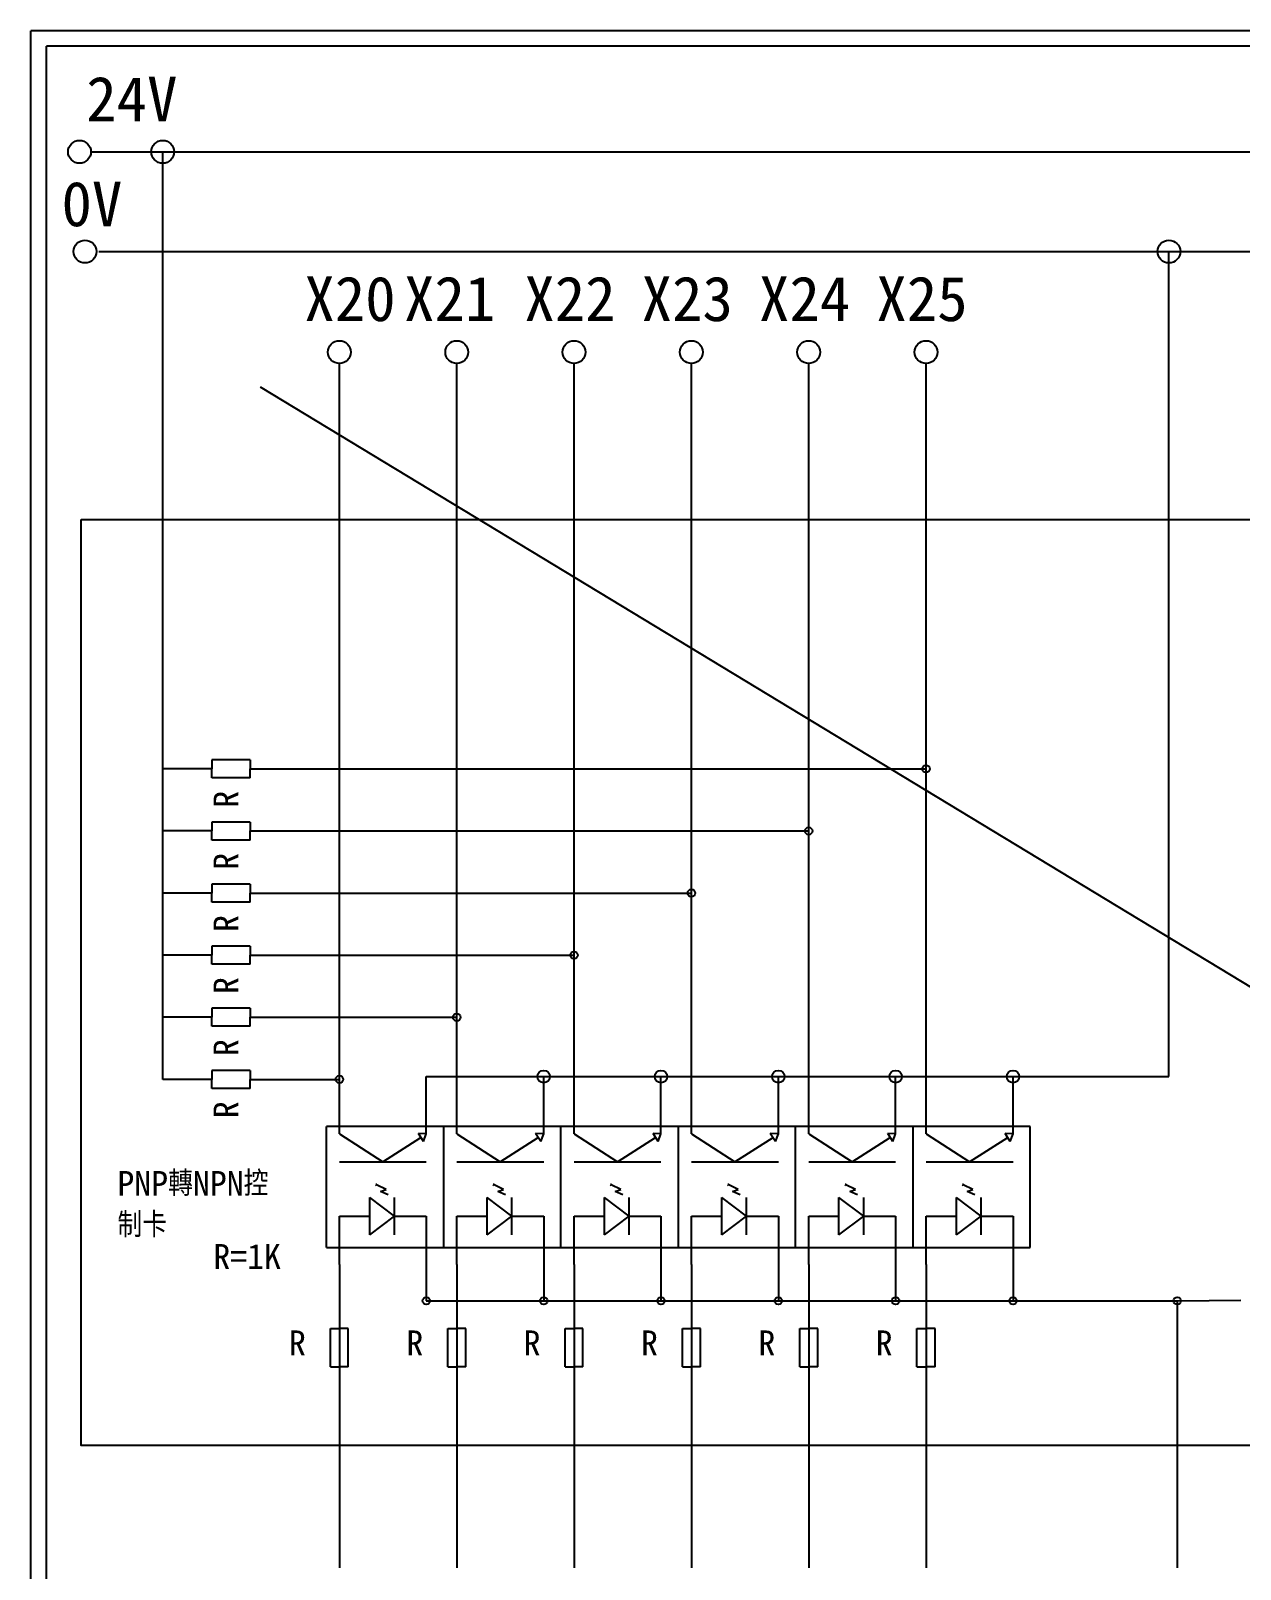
# Model space of a CAD drawing. Extents: x 627 to 914, y 3 to 207.
# Drawn here: x 627.2 to 724.6, y 83.1 to 207 of the extents above; entities that cross this region are included whole.
import ezdxf

# ---------------------------------------------------------------- set-up
doc = ezdxf.new("R2010")
doc.units = 0
doc.layers.get('0').update_dxf_attribs({"linetype": 'CONTINUOUS'})
doc.layers.add('圖框層', color=7, linetype='CONTINUOUS')
doc.layers.add('標尺寸層', color=3, linetype='CONTINUOUS')
doc.styles.add('STSL', font='KAIU.TTF')

msp = doc.modelspace()

# ---------------------------------------------------------------- linework, layer by layer
at = {"layer": '圖框層', "color": 0}
for p, q in [((914.2, 206.97), (627.2, 206.97)), ((627.2, 3), (627.2, 206.97)), ((912.95, 205.72), (628.45, 205.72)), ((628.45, 4.25), (628.45, 205.72))]:
    msp.add_line(p, q, dxfattribs=at)
at = {"layer": '標尺寸層', "color": 0}
for p, q in [((632.04, 197.22), (909.63, 197.22)), ((637.82, 122.53), (637.82, 197.22)), ((632.68, 189.19), (910.55, 189.19)), ((718.82, 122.75), (718.82, 189.19)), ((652.04, 119.75), (652.04, 180.17)), ((661.49, 119.75), (661.49, 180.17)), ((670.93, 119.75), (670.93, 180.17)), ((680.38, 119.75), (680.38, 180.17)), ((689.82, 119.75), (689.82, 180.17)), ((699.27, 119.75), (699.27, 180.17)), ((641.76, 147.53), (637.82, 147.53)), ((641.76, 148.25), (641.76, 147.53)), ((644.86, 148.25), (641.76, 148.25)), ((641.76, 146.8), (641.76, 147.53)), ((644.86, 148.25), (644.86, 147.53)), ((644.86, 146.8), (644.86, 147.53)), ((644.86, 147.53), (699.27, 147.53)), ((644.86, 146.8), (641.76, 146.8)), ((641.76, 142.53), (637.82, 142.53)), ((641.76, 143.25), (641.76, 142.53)), ((644.86, 143.25), (641.76, 143.25)), ((641.76, 141.8), (641.76, 142.53)), ((644.86, 143.25), (644.86, 142.53)), ((644.86, 141.8), (644.86, 142.53)), ((644.86, 142.53), (689.82, 142.53)), ((644.86, 141.8), (641.76, 141.8)), ((641.76, 137.53), (637.82, 137.53)), ((641.76, 138.25), (641.76, 137.53)), ((644.86, 138.25), (641.76, 138.25)), ((641.76, 136.8), (641.76, 137.53)), ((644.86, 138.25), (644.86, 137.53)), ((644.86, 136.8), (644.86, 137.53)), ((644.86, 137.53), (680.38, 137.53)), ((644.86, 136.8), (641.76, 136.8)), ((641.76, 133.25), (641.76, 132.53)), ((644.86, 133.25), (641.76, 133.25)), ((644.86, 133.25), (644.86, 132.53)), ((641.76, 132.53), (637.82, 132.53)), ((641.76, 131.8), (641.76, 132.53)), ((644.86, 131.8), (641.76, 131.8)), ((644.86, 131.8), (644.86, 132.53)), ((644.86, 132.53), (670.93, 132.53)), ((641.76, 128.25), (641.76, 127.53)), ((644.86, 128.25), (641.76, 128.25)), ((644.86, 128.25), (644.86, 127.53)), ((641.76, 127.53), (637.82, 127.53)), ((641.76, 126.8), (641.76, 127.53)), ((644.86, 126.8), (641.76, 126.8)), ((644.86, 126.8), (644.86, 127.53)), ((644.86, 127.53), (661.49, 127.53)), ((641.76, 123.25), (641.76, 122.53)), ((644.86, 123.25), (641.76, 123.25)), ((644.86, 123.25), (644.86, 122.53)), ((659.04, 119.75), (659.04, 122.75)), ((659.04, 122.75), (718.82, 122.75)), ((668.49, 119.75), (668.49, 122.75)), ((677.93, 119.75), (677.93, 122.75)), ((687.38, 119.75), (687.38, 122.75)), ((696.82, 119.75), (696.82, 122.75)), ((706.27, 119.75), (706.27, 122.75)), ((641.76, 122.53), (637.82, 122.53)), ((641.76, 121.8), (641.76, 122.53)), ((644.86, 121.8), (641.76, 121.8)), ((644.86, 121.8), (644.86, 122.53)), ((644.86, 122.53), (652.04, 122.53)), ((652.04, 118.13), (652.04, 119.75)), ((659.04, 118.13), (659.04, 119.75)), ((661.49, 118.13), (661.49, 119.75)), ((668.49, 118.13), (668.49, 119.75)), ((670.93, 118.13), (670.93, 119.75)), ((677.93, 118.13), (677.93, 119.75)), ((680.38, 118.13), (680.38, 119.75)), ((687.38, 118.13), (687.38, 119.75)), ((689.82, 118.13), (689.82, 119.75)), ((696.82, 118.13), (696.82, 119.75)), ((699.27, 118.13), (699.27, 119.75)), ((706.27, 118.13), (706.27, 119.75)), ((660.44, 118.73), (650.99, 118.73)), ((650.99, 108.99), (650.99, 118.73)), ((652.04, 118.13), (655.54, 115.88)), ((655.54, 115.88), (658.61, 117.86)), ((658.82, 117.53), (658.4, 118.18)), ((659.04, 118.13), (658.4, 118.18)), ((658.82, 117.53), (659.04, 118.13)), ((660.44, 108.99), (660.44, 118.73)), ((669.88, 118.73), (660.44, 118.73)), ((660.44, 108.99), (660.44, 118.73)), ((661.49, 118.13), (664.99, 115.88)), ((664.99, 115.88), (668.05, 117.86)), ((668.26, 117.53), (667.84, 118.18)), ((668.49, 118.13), (667.84, 118.18)), ((668.26, 117.53), (668.49, 118.13)), ((669.88, 108.99), (669.88, 118.73)), ((679.33, 118.73), (669.88, 118.73)), ((669.88, 108.99), (669.88, 118.73)), ((670.93, 118.13), (674.43, 115.88)), ((674.43, 115.88), (677.5, 117.86)), ((677.71, 117.53), (677.29, 118.18)), ((677.93, 118.13), (677.29, 118.18)), ((677.71, 117.53), (677.93, 118.13)), ((679.33, 108.99), (679.33, 118.73)), ((688.77, 118.73), (679.33, 118.73)), ((679.33, 108.99), (679.33, 118.73)), ((680.38, 118.13), (683.88, 115.88)), ((683.88, 115.88), (686.95, 117.86)), ((687.16, 117.53), (686.73, 118.18)), ((687.38, 118.13), (686.73, 118.18)), ((687.16, 117.53), (687.38, 118.13)), ((688.77, 108.99), (688.77, 118.73)), ((698.22, 118.73), (688.77, 118.73)), ((688.77, 108.99), (688.77, 118.73)), ((689.82, 118.13), (693.32, 115.88)), ((693.32, 115.88), (696.39, 117.86)), ((696.6, 117.53), (696.18, 118.18)), ((696.82, 118.13), (696.18, 118.18)), ((696.6, 117.53), (696.82, 118.13)), ((698.22, 108.99), (698.22, 118.73)), ((707.66, 118.73), (698.22, 118.73)), ((698.22, 108.99), (698.22, 118.73)), ((699.27, 118.13), (702.77, 115.88)), ((702.77, 115.88), (705.84, 117.86)), ((706.05, 117.53), (705.63, 118.18)), ((706.27, 118.13), (705.63, 118.18)), ((706.05, 117.53), (706.27, 118.13)), ((707.66, 108.99), (707.66, 118.73)), ((707.66, 108.99), (707.66, 118.73)), ((652.04, 115.88), (659.04, 115.88)), ((661.49, 115.88), (668.49, 115.88)), ((670.93, 115.88), (677.93, 115.88)), ((680.38, 115.88), (687.38, 115.88)), ((689.82, 115.88), (696.82, 115.88)), ((699.27, 115.88), (706.27, 115.88)), ((655.06, 114.07), (654.98, 114.06)), ((654.98, 114.06), (655.02, 113.99)), ((655.06, 114.07), (655.02, 113.99)), ((655.81, 113.67), (655.04, 114.03)), ((664.51, 114.07), (664.42, 114.06)), ((664.42, 114.06), (664.47, 113.99)), ((664.51, 114.07), (664.47, 113.99)), ((665.26, 113.67), (664.49, 114.03)), ((673.95, 114.07), (673.87, 114.06)), ((673.87, 114.06), (673.91, 113.99)), ((673.95, 114.07), (673.91, 113.99)), ((674.7, 113.67), (673.93, 114.03)), ((683.4, 114.07), (683.31, 114.06)), ((683.31, 114.06), (683.36, 113.99)), ((683.4, 114.07), (683.36, 113.99)), ((684.15, 113.67), (683.38, 114.03)), ((692.84, 114.07), (692.76, 114.06)), ((692.76, 114.06), (692.8, 113.99)), ((692.84, 114.07), (692.8, 113.99)), ((693.59, 113.67), (692.82, 114.03)), ((702.29, 114.07), (702.21, 114.06)), ((702.21, 114.06), (702.25, 113.99)), ((702.29, 114.07), (702.25, 113.99)), ((703.04, 113.67), (702.27, 114.03)), ((654.48, 110.01), (654.48, 113.01)), ((656.48, 111.51), (654.48, 113.01)), ((655.36, 113.51), (655.81, 113.67)), ((655.97, 113.22), (655.36, 113.51)), ((656.48, 110.01), (656.48, 113.01)), ((663.93, 110.01), (663.93, 113.01)), ((665.93, 111.51), (663.93, 113.01)), ((664.8, 113.51), (665.26, 113.67)), ((665.42, 113.22), (664.8, 113.51)), ((665.93, 110.01), (665.93, 113.01)), ((673.37, 110.01), (673.37, 113.01)), ((675.37, 111.51), (673.37, 113.01)), ((674.25, 113.51), (674.7, 113.67)), ((674.86, 113.22), (674.25, 113.51)), ((675.37, 110.01), (675.37, 113.01)), ((682.82, 110.01), (682.82, 113.01)), ((684.82, 111.51), (682.82, 113.01)), ((683.7, 113.51), (684.15, 113.67)), ((684.31, 113.22), (683.7, 113.51)), ((684.82, 110.01), (684.82, 113.01)), ((692.26, 110.01), (692.26, 113.01)), ((694.26, 111.51), (692.26, 113.01)), ((693.14, 113.51), (693.59, 113.67)), ((693.75, 113.22), (693.14, 113.51)), ((694.26, 110.01), (694.26, 113.01)), ((701.71, 110.01), (701.71, 113.01)), ((703.71, 111.51), (701.71, 113.01)), ((702.59, 113.51), (703.04, 113.67)), ((703.2, 113.22), (702.59, 113.51)), ((703.71, 110.01), (703.71, 113.01)), ((652.04, 107.63), (652.04, 111.51)), ((652.04, 111.51), (654.48, 111.51)), ((654.48, 110.01), (656.48, 111.51)), ((656.48, 111.51), (659.04, 111.51)), ((659.04, 111.51), (659.04, 107.63)), ((661.49, 107.63), (661.49, 111.51)), ((661.49, 111.51), (663.93, 111.51)), ((663.93, 110.01), (665.93, 111.51)), ((665.93, 111.51), (668.49, 111.51)), ((668.49, 111.51), (668.49, 107.63)), ((670.93, 107.63), (670.93, 111.51)), ((670.93, 111.51), (673.37, 111.51)), ((673.37, 110.01), (675.37, 111.51)), ((675.37, 111.51), (677.93, 111.51)), ((677.93, 111.51), (677.93, 107.63)), ((680.38, 107.63), (680.38, 111.51)), ((680.38, 111.51), (682.82, 111.51)), ((682.82, 110.01), (684.82, 111.51)), ((684.82, 111.51), (687.38, 111.51)), ((687.38, 111.51), (687.38, 107.63)), ((689.82, 107.63), (689.82, 111.51)), ((689.82, 111.51), (692.26, 111.51)), ((692.26, 110.01), (694.26, 111.51)), ((694.26, 111.51), (696.82, 111.51)), ((696.82, 111.51), (696.82, 107.63)), ((699.27, 107.63), (699.27, 111.51)), ((699.27, 111.51), (701.71, 111.51)), ((701.71, 110.01), (703.71, 111.51)), ((703.71, 111.51), (706.27, 111.51)), ((706.27, 111.51), (706.27, 107.63)), ((650.99, 108.99), (660.44, 108.99)), ((660.44, 108.99), (669.88, 108.99)), ((669.88, 108.99), (679.33, 108.99)), ((679.33, 108.99), (688.77, 108.99)), ((688.77, 108.99), (698.22, 108.99)), ((698.22, 108.99), (707.66, 108.99)), ((652.04, 107.63), (652.04, 83.18)), ((659.04, 107.63), (659.04, 104.69)), ((661.49, 107.63), (661.49, 83.18)), ((668.49, 107.63), (668.49, 104.69)), ((670.93, 107.63), (670.93, 83.18)), ((677.93, 107.63), (677.93, 104.69)), ((680.38, 107.63), (680.38, 83.18)), ((687.38, 107.63), (687.38, 104.69)), ((689.82, 107.63), (689.82, 83.18)), ((696.82, 107.63), (696.82, 104.69)), ((699.27, 107.63), (699.27, 83.18)), ((706.27, 107.63), (706.27, 104.69)), ((659.04, 104.69), (719.52, 104.69)), ((719.52, 83.18), (719.52, 104.69)), ((651.32, 102.46), (652.04, 102.46)), ((651.32, 99.37), (651.32, 102.46)), ((652.76, 102.46), (652.04, 102.46)), ((652.76, 99.37), (652.76, 102.46)), ((660.76, 102.46), (661.49, 102.46)), ((660.76, 99.37), (660.76, 102.46)), ((662.21, 102.46), (661.49, 102.46)), ((662.21, 99.37), (662.21, 102.46)), ((670.21, 102.46), (670.93, 102.46)), ((670.21, 99.37), (670.21, 102.46)), ((671.65, 102.46), (670.93, 102.46)), ((671.65, 99.37), (671.65, 102.46)), ((679.65, 102.46), (680.38, 102.46)), ((679.65, 99.37), (679.65, 102.46)), ((681.1, 102.46), (680.38, 102.46)), ((681.1, 99.37), (681.1, 102.46)), ((689.1, 102.46), (689.82, 102.46)), ((689.1, 99.37), (689.1, 102.46)), ((690.55, 102.46), (689.82, 102.46)), ((690.55, 99.37), (690.55, 102.46)), ((698.54, 102.46), (699.27, 102.46)), ((698.54, 99.37), (698.54, 102.46)), ((699.99, 102.46), (699.27, 102.46)), ((699.99, 99.37), (699.99, 102.46)), ((651.32, 99.37), (652.04, 99.37)), ((652.76, 99.37), (652.04, 99.37)), ((660.76, 99.37), (661.49, 99.37)), ((662.21, 99.37), (661.49, 99.37)), ((670.21, 99.37), (670.93, 99.37)), ((671.65, 99.37), (670.93, 99.37)), ((679.65, 99.37), (680.38, 99.37)), ((681.1, 99.37), (680.38, 99.37)), ((689.1, 99.37), (689.82, 99.37)), ((690.55, 99.37), (689.82, 99.37)), ((698.54, 99.37), (699.27, 99.37)), ((699.99, 99.37), (699.27, 99.37))]:
    msp.add_line(p, q, dxfattribs=at)
at = {"layer": '標尺寸層', "color": 1}
msp.add_line((645.66, 178.3), (893.98, 27.73), dxfattribs=at)
at = {"layer": '標尺寸層'}
msp.add_line((719.52, 104.69), (724.6, 104.75), dxfattribs=at)
msp.add_lwpolyline([(631.25, 167.62), (896.66, 167.62), (896.66, 93.04), (631.25, 93.04)], close=True, dxfattribs=at)
at = {"layer": '標尺寸層', "color": 0}
for centre, radius in [((631.12, 197.22), 0.92), ((637.82, 197.22), 0.92), ((631.56, 189.19), 0.92), ((718.82, 189.19), 0.92), ((652.04, 181.09), 0.92), ((661.49, 181.09), 0.92), ((670.93, 181.09), 0.92), ((680.38, 181.09), 0.92), ((689.82, 181.09), 0.92), ((699.27, 181.09), 0.92), ((699.27, 147.53), 0.3), ((689.82, 142.53), 0.3), ((680.38, 137.53), 0.3), ((670.93, 132.53), 0.3), ((661.49, 127.53), 0.3), ((652.04, 122.53), 0.3), ((659.04, 104.69), 0.3), ((668.49, 104.69), 0.3), ((677.93, 104.69), 0.3), ((687.38, 104.69), 0.3), ((696.82, 104.69), 0.3), ((706.27, 104.69), 0.3), ((719.49, 104.69), 0.3)]:
    msp.add_circle(centre, radius, dxfattribs=at)
at = {"layer": '標尺寸層'}
for centre in [(668.49, 122.75), (677.93, 122.75), (687.38, 122.75), (696.82, 122.75), (706.27, 122.75)]:
    msp.add_circle(centre, 0.5, dxfattribs=at)

# ---------------------------------------------------------------- texts
at = {"color": 0, "char_height": 2, "width": 1.7479, "attachment_point": 1, "rotation": 90}
for insert in [(641.91, 144.4), (641.91, 139.4), (641.91, 134.4), (641.91, 129.4), (641.91, 124.4), (641.91, 119.4)]:
    msp.add_mtext('R', dxfattribs=dict(at, insert=insert))
at = {"color": 0, "char_height": 2, "attachment_point": 1}
for s, insert, width in [('PNP{\\Fromanc,chineset|c136;轉}NPN{\\Fromanc,chineset|c136;控制卡}', (634.17, 115.15), 13.3666), ('R=1K', (641.89, 109.27), 9.9396), ('R', (647.98, 102.31), 1.7479), ('R', (657.43, 102.31), 1.7479), ('R', (666.87, 102.31), 1.7479), ('R', (676.32, 102.31), 1.7479), ('R', (685.77, 102.31), 1.7479), ('R', (695.21, 102.31), 1.7479)]:
    msp.add_mtext(s, dxfattribs=dict(at, insert=insert, width=width))
at = {"layer": '圖框層', "color": 0, "style": 'STSL'}
for s, p in [('24V', (631.66, 199.68)), ('0V', (629.67, 191.23)), ('X20', (649.22, 183.59)), ('X21', (657.25, 183.59)), ('X22', (666.93, 183.59)), ('X23', (676.37, 183.59)), ('X24', (685.82, 183.59)), ('X25', (695.27, 183.59))]:
    msp.add_text(s, height=3.6, dxfattribs=at).set_placement(p)

doc.saveas('drawing.dxf')
